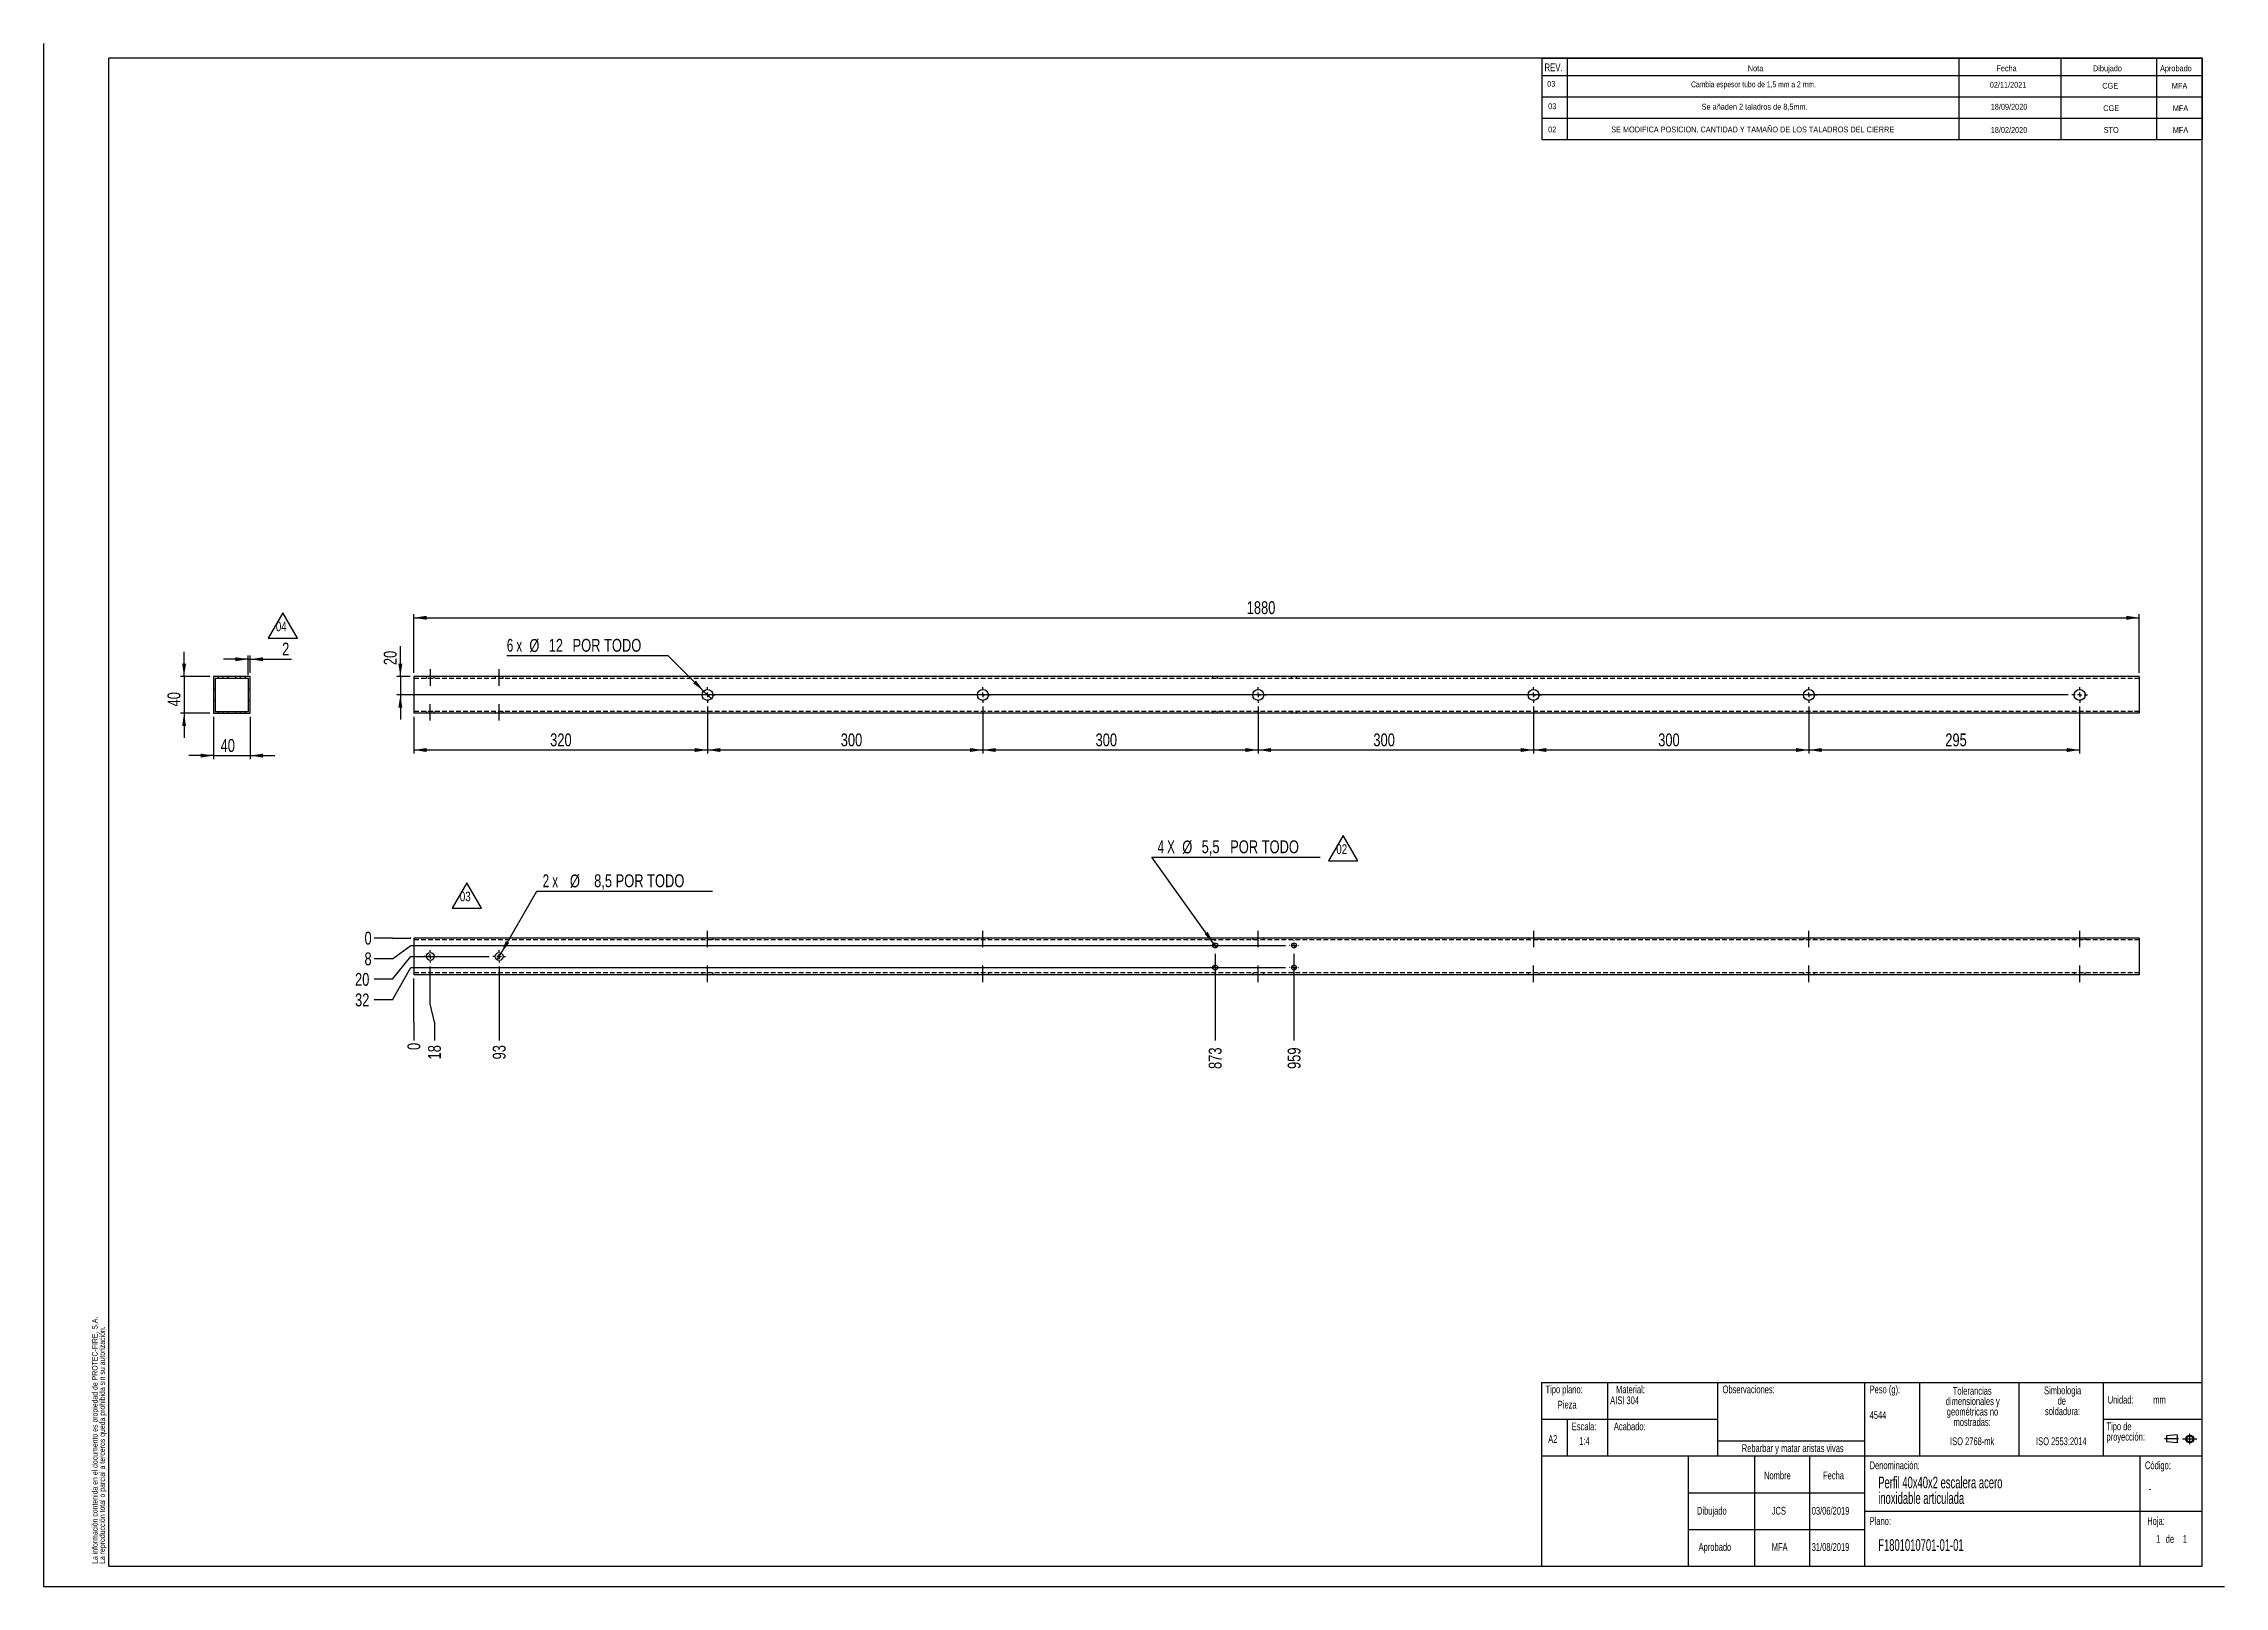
# Model space of a CAD drawing. Extents: x 0 to 2376, y 0 to 1680.
import ezdxf

# ---------------------------------------------------------------- set-up
doc = ezdxf.new("R2010")
doc.units = 0
doc.header["$LTSCALE"] = 4
doc.linetypes.add('CENTERX2', pattern=[20.32, 12.7, -2.54, 2.54, -2.54])
doc.linetypes.add('HIDDEN', pattern=[1.905, 1.27, -0.635])
doc.layers.get('0').update_dxf_attribs({"linetype": 'CONTINUOUS'})
doc.layers.add('FORMATO', color=7, linetype='CONTINUOUS')
doc.layers.add('SLD-0', color=179, linetype='CONTINUOUS')
doc.styles.add('SLDTEXTSTYLE0', font='TXT', dxfattribs={"width": 0.75})
doc.styles.add('SLDTEXTSTYLE1', font='TXT', dxfattribs={"width": 0.605})
doc.styles.add('SLDTEXTSTYLE2', font='TXT', dxfattribs={"width": 0.695946})
doc.styles.add('SLDTEXTSTYLE3', font='TXT', dxfattribs={"width": 0.666667})
doc.dimstyles.new('SLDDIMSTYLE0', dxfattribs={"dimtxt": 14, "dimasz": 14, "dimexe": 0, "dimexo": 0.0625, "dimgap": 3.5, "dimtad": 1, "dimdec": 1, "dimrnd": 1e-09, "dimzin": 12, "dimtxsty": 'SLDTEXTSTYLE0', "dimsah": 1, "dimcen": 0.09, "dimazin": 3, "dimtfac": 1, "dimtdec": 1, "dimtmove": 0, "dimatfit": 3, "dimtolj": 1, "dimtzin": 12})
doc.dimstyles.new('SLDDIMSTYLE1', dxfattribs={"dimtxt": 14, "dimasz": 14, "dimexe": 0, "dimexo": 0.0625, "dimgap": 3.5, "dimtad": 1, "dimdec": 1, "dimrnd": 1e-09, "dimzin": 12, "dimtxsty": 'SLDTEXTSTYLE0', "dimsah": 1, "dimcen": 0.09, "dimazin": 3, "dimtfac": 1, "dimtdec": 1, "dimtofl": 0, "dimtmove": 0, "dimatfit": 3, "dimtolj": 1, "dimtzin": 12})
doc.dimstyles.new('SLDDIMSTYLE2', dxfattribs={"dimtxt": 14, "dimasz": 14, "dimexe": 0, "dimexo": 0.0625, "dimgap": 3.5, "dimtad": 0, "dimtih": 1, "dimtoh": 1, "dimdec": 1, "dimrnd": 1e-09, "dimzin": 12, "dimtxsty": 'SLDTEXTSTYLE0', "dimblk1": 'NONE', "dimsah": 1, "dimcen": 0, "dimazin": 3, "dimtfac": 1, "dimtdec": 1, "dimtmove": 0, "dimatfit": 3, "dimtolj": 1, "dimtzin": 12})
doc.dimstyles.new('SLDDIMSTYLE3', dxfattribs={"dimtxt": 14, "dimasz": 14, "dimexe": 0, "dimexo": 0.0625, "dimgap": 3.5, "dimtad": 0, "dimtih": 1, "dimtoh": 1, "dimdec": 0, "dimrnd": 1e-09, "dimtxsty": 'SLDTEXTSTYLE0', "dimblk1": 'NONE', "dimblk2": 'NONE', "dimsah": 1, "dimcen": 0.09, "dimazin": 3, "dimtfac": 1, "dimtdec": 0, "dimtofl": 0, "dimtmove": 0, "dimatfit": 3, "dimtolj": 1, "dimtzin": 12})
doc.dimstyles.new('SLDDIMSTYLE4', dxfattribs={"dimtxt": 14, "dimasz": 14, "dimexe": 0, "dimexo": 0.0625, "dimgap": 3.5, "dimtad": 0, "dimtih": 1, "dimtoh": 1, "dimdec": 1, "dimrnd": 1e-09, "dimzin": 12, "dimtxsty": 'SLDTEXTSTYLE0', "dimblk1": 'NONE', "dimblk2": 'NONE', "dimsah": 1, "dimcen": 0.09, "dimazin": 3, "dimtfac": 1, "dimtdec": 1, "dimtofl": 0, "dimtmove": 0, "dimatfit": 3, "dimtolj": 1, "dimtzin": 12})
doc.dimstyles.new('SLDDIMSTYLE5', dxfattribs={"dimtxt": 14, "dimasz": 14, "dimexe": 0, "dimexo": 0.0625, "dimgap": 3.5, "dimtad": 0, "dimtih": 1, "dimtoh": 1, "dimdec": 1, "dimrnd": 1e-09, "dimzin": 12, "dimtxsty": 'SLDTEXTSTYLE0', "dimblk1": 'NONE', "dimsah": 1, "dimcen": 0, "dimazin": 3, "dimtfac": 1, "dimtdec": 1, "dimtmove": 0, "dimatfit": 3, "dimtolj": 1, "dimtzin": 12})
doc.dimstyles.new('SLDDIMSTYLE6', dxfattribs={"dimtxt": 14, "dimasz": 14, "dimexe": 0, "dimexo": 0.0625, "dimgap": 3.5, "dimtad": 0, "dimtih": 1, "dimtoh": 1, "dimdec": 1, "dimrnd": 1e-09, "dimzin": 12, "dimtxsty": 'SLDTEXTSTYLE0', "dimblk1": 'NONE', "dimsah": 1, "dimcen": 0, "dimazin": 3, "dimtfac": 1, "dimtdec": 1, "dimtmove": 0, "dimatfit": 3, "dimtolj": 1, "dimtzin": 12})

# ---------------------------------------------------------------- blocks, each defined once
blk = doc.blocks.new('BLOQUE3')
at = {"color": 7, "linetype": 'CENTERX2'}
for p, q in [((1591.7, 520.2), (1579.2, 520.2)), ((1595.5, 520.1), (1608.6, 520.1)), ((1602.1, 515.4), (1602.1, 524.8))]:
    blk.add_line(p, q, dxfattribs=at)
at = {"color": 7, "linetype": 'CONTINUOUS'}
for p, q in [((1590.7, 523.8), (1580.9, 523.1)), ((1580.9, 523.1), (1580.9, 517.4)), ((1590.7, 516.7), (1580.9, 517.4)), ((1590.7, 523.8), (1590.7, 516.7))]:
    blk.add_line(p, q, dxfattribs=at)
for radius in [3.57, 2.85]:
    blk.add_circle((1602.1, 520.1), radius, dxfattribs=at)
blk = doc.blocks.new('SW_NOTE_0_3')
at = {"layer": 'FORMATO', "color": 0, "char_height": 6, "attachment_point": 1, "rotation": 90, "style": 'SLDTEXTSTYLE0'}
for s, insert in [('La información contenida en el documento es propiedad de PROTEC-FIRE, S.A.', (-7.7, 0)), ('La reproducción total o parcial a terceros queda prohibida sin su autorización.', (0.3, 0))]:
    blk.add_mtext(s, dxfattribs=dict(at, insert=insert))
blk = doc.blocks.new('SW_NOTE_0_4')
at = {"layer": 'SLD-0', "color": 0, "char_height": 12.7, "attachment_point": 1, "style": 'SLDTEXTSTYLE1'}
for s, insert in [('inoxidable articulada', (0, -0.6)), ('Perfil 40x40x2 escalera acero', (0, 16.4))]:
    blk.add_mtext(s, dxfattribs=dict(at, insert=insert))
blk = doc.blocks.new('SW_NOTE_0_5')
at = {"layer": 'SLD-0', "color": 0, "char_height": 8.47, "attachment_point": 2, "style": 'SLDTEXTSTYLE1'}
for s, insert in [('Simbologia', (28.4, 10.9)), ('de', (27.4, -0.4)), ('soldadura:', (28.3, -11.7))]:
    blk.add_mtext(s, dxfattribs=dict(at, insert=insert))
blk = doc.blocks.new('SW_NOTE_0_6')
at = {"layer": 'SLD-0', "color": 0, "attachment_point": 1, "style": 'SLDTEXTSTYLE1'}
for s, insert, char_height in [('Tipo de', (0, 10.9), 8.47), ('proyección:', (0, -0.4), 8.467)]:
    blk.add_mtext(s, dxfattribs=dict(at, insert=insert, char_height=char_height))
blk = doc.blocks.new('SW_NOTE_0_7')
at = {"layer": 'SLD-0', "color": 0, "attachment_point": 2, "style": 'SLDTEXTSTYLE1'}
for s, insert, char_height in [('dimensionales y', (30.2, -0.4), 8.467), ('Tolerancias', (29.6, 10.9), 8.467), ('geométricas no', (29.9, -11.7), 8.467), ('mostradas:', (29.5, -23), 8.47)]:
    blk.add_mtext(s, dxfattribs=dict(at, insert=insert, char_height=char_height))
blk = doc.blocks.new('_D')
at = {"layer": 'FORMATO', "color": 7}
for p, q in [((185, 946.8), (185, 900.7)), ((225, 946.8), (225, 900.7)), ((185, 904.7), (158.1, 904.7)), ((185, 904.7), (225, 904.7)), ((225, 904.7), (252, 904.7))]:
    blk.add_line(p, q, dxfattribs=at)
for points in [[(185, 904.7), (171, 906.8), (171, 902.5)], [(225, 904.7), (239, 902.5), (239, 906.8)]]:
    blk.add_solid(points, dxfattribs=at)
at = {"layer": 'FORMATO', "color": 7, "insert": (192.8, 922.7), "char_height": 14, "attachment_point": 1, "style": 'SLDTEXTSTYLE0'}
blk.add_mtext('40', dxfattribs=at)
blk = doc.blocks.new('_D_1')
at = {"layer": 'FORMATO', "color": 7}
for p, q in [((153, 990.8), (153, 1017.7)), ((181, 990.8), (149, 990.8)), ((153, 990.8), (153, 950.8)), ((181, 950.8), (149, 950.8)), ((153, 950.8), (153, 923.9))]:
    blk.add_line(p, q, dxfattribs=at)
for points in [[(153, 990.8), (155.2, 1004.8), (150.9, 1004.8)], [(153, 950.8), (150.9, 936.8), (155.2, 936.8)]]:
    blk.add_solid(points, dxfattribs=at)
at = {"layer": 'FORMATO', "color": 7, "insert": (135, 958.2), "char_height": 14, "attachment_point": 1, "rotation": 90, "style": 'SLDTEXTSTYLE0'}
blk.add_mtext('40', dxfattribs=at)
blk = doc.blocks.new('_D_2')
at = {"layer": 'FORMATO', "color": 7}
for p, q in [((223, 1009.6), (196.1, 1009.6)), ((223, 992.8), (223, 1013.6)), ((223, 1009.6), (225, 1009.6)), ((225, 994.8), (225, 1013.6)), ((225, 1009.6), (270.2, 1009.6))]:
    blk.add_line(p, q, dxfattribs=at)
for points in [[(223, 1009.6), (209, 1011.8), (209, 1007.5)], [(225, 1009.6), (239, 1007.5), (239, 1011.8)]]:
    blk.add_solid(points, dxfattribs=at)
at = {"layer": 'FORMATO', "color": 7, "insert": (259.9, 1027.7), "char_height": 14, "attachment_point": 1, "style": 'SLDTEXTSTYLE0'}
blk.add_mtext('2', dxfattribs=at)
blk = doc.blocks.new('SW_NOTE_0')
at = {"layer": 'FORMATO', "color": 0, "insert": (0, 68), "char_height": 52.9, "attachment_point": 1, "style": 'SLDTEXTSTYLE0'}
blk.add_mtext('04', dxfattribs=at)
blk = doc.blocks.new('SIMBOLO_REV4')
at = {"layer": 'FORMATO'}
for p, q in [((805, 6481), (725, 6343)), ((885, 6343), (805, 6481)), ((725, 6343), (885, 6343))]:
    blk.add_line(p, q, dxfattribs=at)
at = {"layer": 'FORMATO', "color": 7}
blk.add_blockref('SW_NOTE_0', (767, 6366), dxfattribs=at)
blk = doc.blocks.new('_D_3')
at = {"layer": 'FORMATO', "color": 7}
for p, q in [((403.3, 994.8), (403.3, 1058.8)), ((403.3, 1054.8), (2283.3, 1054.8)), ((2283.3, 994.8), (2283.3, 1058.8))]:
    blk.add_line(p, q, dxfattribs=at)
for points in [[(403.3, 1054.8), (417.3, 1052.6), (417.3, 1056.9)], [(2283.3, 1054.8), (2269.3, 1056.9), (2269.3, 1052.6)]]:
    blk.add_solid(points, dxfattribs=at)
at = {"layer": 'FORMATO', "color": 7, "insert": (1310.8, 1072.8), "char_height": 14, "attachment_point": 1, "style": 'SLDTEXTSTYLE0'}
blk.add_mtext('1880', dxfattribs=at)
blk = doc.blocks.new('_D_4')
at = {"layer": 'FORMATO', "color": 7}
for p, q in [((680.6, 1013.5), (504.7, 1013.5)), ((719.1, 975), (680.6, 1013.5)), ((727.6, 966.6), (719.1, 975))]:
    blk.add_line(p, q, dxfattribs=at)
blk.add_solid([(719.1, 975), (710.7, 986.5), (707.7, 983.4)], dxfattribs=at)
at = {"layer": 'FORMATO', "color": 7, "char_height": 14, "attachment_point": 1}
for s, insert, style in [('6 x', (504.7, 1031.8), 'SLDTEXTSTYLE3'), ('%%c', (529.2, 1031.6), 'SLDTEXTSTYLE0'), ('12', (550.3, 1031.8), 'SLDTEXTSTYLE0'), ('POR TODO', (576.3, 1031.8), 'SLDTEXTSTYLE0')]:
    blk.add_mtext(s, dxfattribs=dict(at, insert=insert, style=style))
blk = doc.blocks.new('_NONE')
blk = doc.blocks.new('_D_5')
at = {"layer": 'FORMATO', "color": 7}
for p, q in [((388.7, 990.8), (388.7, 1023.9)), ((399.3, 990.8), (384.7, 990.8)), ((388.7, 990.8), (388.7, 970.8)), ((2205.8, 970.8), (384.7, 970.8)), ((388.7, 970.8), (388.7, 943.9))]:
    blk.add_line(p, q, dxfattribs=at)
for points in [[(388.7, 990.8), (390.8, 1004.8), (386.5, 1004.8)], [(388.7, 970.8), (386.5, 956.8), (390.8, 956.8)]]:
    blk.add_solid(points, dxfattribs=at)
at = {"layer": 'FORMATO', "color": 7, "insert": (370.6, 1003.2), "char_height": 14, "attachment_point": 1, "rotation": 90, "style": 'SLDTEXTSTYLE0'}
blk.add_mtext('20', dxfattribs=at)
blk = doc.blocks.new('_D_6')
at = {"layer": 'FORMATO', "color": 7}
for p, q in [((723.3, 958.3), (723.3, 906.8)), ((1023.3, 958.3), (1023.3, 906.8)), ((723.3, 910.8), (1023.3, 910.8))]:
    blk.add_line(p, q, dxfattribs=at)
for points in [[(723.3, 910.8), (737.3, 908.6), (737.3, 912.9)], [(1023.3, 910.8), (1009.3, 912.9), (1009.3, 908.6)]]:
    blk.add_solid(points, dxfattribs=at)
at = {"layer": 'FORMATO', "color": 7, "insert": (868.5, 928.8), "char_height": 14, "attachment_point": 1, "style": 'SLDTEXTSTYLE0'}
blk.add_mtext('300', dxfattribs=at)
blk = doc.blocks.new('_D_7')
at = {"layer": 'FORMATO', "color": 7}
for p, q in [((1023.3, 958.3), (1023.3, 906.8)), ((1323.3, 958.3), (1323.3, 906.8)), ((1023.3, 910.8), (1323.3, 910.8))]:
    blk.add_line(p, q, dxfattribs=at)
for points in [[(1023.3, 910.8), (1037.3, 908.6), (1037.3, 912.9)], [(1323.3, 910.8), (1309.3, 912.9), (1309.3, 908.6)]]:
    blk.add_solid(points, dxfattribs=at)
at = {"layer": 'FORMATO', "color": 7, "insert": (1146.1, 928.8), "char_height": 14, "attachment_point": 1, "style": 'SLDTEXTSTYLE0'}
blk.add_mtext('300', dxfattribs=at)
blk = doc.blocks.new('_D_8')
at = {"layer": 'FORMATO', "color": 7}
for p, q in [((1323.3, 958.3), (1323.3, 906.8)), ((1623.3, 958.3), (1623.3, 906.8)), ((1323.3, 910.8), (1623.3, 910.8))]:
    blk.add_line(p, q, dxfattribs=at)
for points in [[(1323.3, 910.8), (1337.3, 908.6), (1337.3, 912.9)], [(1623.3, 910.8), (1609.3, 912.9), (1609.3, 908.6)]]:
    blk.add_solid(points, dxfattribs=at)
at = {"layer": 'FORMATO', "color": 7, "insert": (1448.8, 928.8), "char_height": 14, "attachment_point": 1, "style": 'SLDTEXTSTYLE0'}
blk.add_mtext('300', dxfattribs=at)
blk = doc.blocks.new('_D_9')
at = {"layer": 'FORMATO', "color": 7}
for p, q in [((1623.3, 958.3), (1623.3, 906.8)), ((1923.3, 958.3), (1923.3, 906.8)), ((1623.3, 910.8), (1923.3, 910.8))]:
    blk.add_line(p, q, dxfattribs=at)
for points in [[(1623.3, 910.8), (1637.3, 908.6), (1637.3, 912.9)], [(1923.3, 910.8), (1909.3, 912.9), (1909.3, 908.6)]]:
    blk.add_solid(points, dxfattribs=at)
at = {"layer": 'FORMATO', "color": 7, "insert": (1759.1, 928.8), "char_height": 14, "attachment_point": 1, "style": 'SLDTEXTSTYLE0'}
blk.add_mtext('300', dxfattribs=at)
blk = doc.blocks.new('_D_10')
at = {"layer": 'FORMATO', "color": 7}
for p, q in [((1923.3, 958.3), (1923.3, 906.8)), ((2218.3, 958.3), (2218.3, 906.8)), ((1923.3, 910.8), (2218.3, 910.8))]:
    blk.add_line(p, q, dxfattribs=at)
for points in [[(1923.3, 910.8), (1937.3, 908.6), (1937.3, 912.9)], [(2218.3, 910.8), (2204.3, 912.9), (2204.3, 908.6)]]:
    blk.add_solid(points, dxfattribs=at)
at = {"layer": 'FORMATO', "color": 7, "insert": (2071.9, 928.8), "char_height": 14, "attachment_point": 1, "style": 'SLDTEXTSTYLE0'}
blk.add_mtext('295', dxfattribs=at)
blk = doc.blocks.new('_D_11')
at = {"layer": 'FORMATO', "color": 7}
for p, q in [((723.3, 958.3), (723.3, 906.8)), ((403.3, 946.8), (403.3, 906.8)), ((403.3, 910.8), (723.3, 910.8))]:
    blk.add_line(p, q, dxfattribs=at)
for points in [[(403.3, 910.8), (417.3, 908.6), (417.3, 912.9)], [(723.3, 910.8), (709.3, 912.9), (709.3, 908.6)]]:
    blk.add_solid(points, dxfattribs=at)
at = {"layer": 'FORMATO', "color": 7, "insert": (551.9, 928.8), "char_height": 14, "attachment_point": 1, "style": 'SLDTEXTSTYLE0'}
blk.add_mtext('320', dxfattribs=at)
blk = doc.blocks.new('SW_CENTERMARKSYMBOL_0')
at = {"layer": 'FORMATO', "color": 0}
for p, q in [((-5, 0), (-8.5, 0)), ((0, 0), (-2.5, 0)), ((0, 5), (0, 8.5)), ((0, 0), (0, 2.5)), ((0, 0), (0, -2.5)), ((0, 0), (2.5, 0)), ((5, 0), (8.5, 0)), ((0, -5), (0, -8.5))]:
    blk.add_line(p, q, dxfattribs=at)
blk = doc.blocks.new('SW_CENTERMARKSYMBOL_1')
at = {"layer": 'FORMATO', "color": 0}
for p, q in [((-5, 0), (-8.5, 0)), ((0, 0), (-2.5, 0)), ((0, 5), (0, 8.5)), ((0, 0), (0, 2.5)), ((0, 0), (0, -2.5)), ((0, 0), (2.5, 0)), ((5, 0), (8.5, 0)), ((0, -5), (0, -8.5))]:
    blk.add_line(p, q, dxfattribs=at)
blk = doc.blocks.new('SW_CENTERMARKSYMBOL_2')
at = {"layer": 'FORMATO', "color": 0}
for p, q in [((-5, 0), (-8.5, 0)), ((0, 0), (-2.5, 0)), ((0, 5), (0, 8.5)), ((0, 0), (0, 2.5)), ((0, 0), (0, -2.5)), ((0, 0), (2.5, 0)), ((5, 0), (8.5, 0)), ((0, -5), (0, -8.5))]:
    blk.add_line(p, q, dxfattribs=at)
blk = doc.blocks.new('SW_CENTERMARKSYMBOL_3')
at = {"layer": 'FORMATO', "color": 0}
for p, q in [((-5, 0), (-8.5, 0)), ((0, 0), (-2.5, 0)), ((0, 5), (0, 8.5)), ((0, 0), (0, 2.5)), ((0, 0), (0, -2.5)), ((0, 0), (2.5, 0)), ((5, 0), (8.5, 0)), ((0, -5), (0, -8.5))]:
    blk.add_line(p, q, dxfattribs=at)
blk = doc.blocks.new('SW_CENTERMARKSYMBOL_4')
at = {"layer": 'FORMATO', "color": 0}
for p, q in [((-5, 0), (-8.5, 0)), ((0, 0), (-2.5, 0)), ((0, 5), (0, 8.5)), ((0, 0), (0, 2.5)), ((0, 0), (0, -2.5)), ((0, 0), (2.5, 0)), ((5, 0), (8.5, 0)), ((0, -5), (0, -8.5))]:
    blk.add_line(p, q, dxfattribs=at)
blk = doc.blocks.new('SW_CENTERMARKSYMBOL_5')
at = {"layer": 'FORMATO', "color": 0}
for p, q in [((-5, 0), (-8.5, 0)), ((0, 0), (-2.5, 0)), ((0, 5), (0, 8.5)), ((0, 0), (0, 2.5)), ((0, 0), (0, -2.5)), ((0, 0), (2.5, 0)), ((5, 0), (8.5, 0)), ((0, -5), (0, -8.5))]:
    blk.add_line(p, q, dxfattribs=at)
blk = doc.blocks.new('SW_NOTE_0_1')
at = {"layer": 'FORMATO', "color": 0, "insert": (0, 68), "char_height": 52.9, "attachment_point": 1, "style": 'SLDTEXTSTYLE0'}
blk.add_mtext('02', dxfattribs=at)
blk = doc.blocks.new('SIMBOLO_REV2')
at = {"layer": 'FORMATO'}
for p, q in [((805, 6481), (725, 6343)), ((885, 6343), (805, 6481)), ((725, 6343), (885, 6343))]:
    blk.add_line(p, q, dxfattribs=at)
at = {"layer": 'FORMATO', "color": 7}
blk.add_blockref('SW_NOTE_0_1', (767, 6366), dxfattribs=at)
blk = doc.blocks.new('SW_NOTE_0_2')
at = {"layer": 'FORMATO', "color": 0, "insert": (0, 68), "char_height": 52.9, "attachment_point": 1, "style": 'SLDTEXTSTYLE0'}
blk.add_mtext('03', dxfattribs=at)
blk = doc.blocks.new('SIMBOLO_REV3')
at = {"layer": 'FORMATO'}
for p, q in [((805, 6481), (725, 6343)), ((885, 6343), (805, 6481)), ((725, 6343), (885, 6343))]:
    blk.add_line(p, q, dxfattribs=at)
at = {"layer": 'FORMATO', "color": 7}
blk.add_blockref('SW_NOTE_0_2', (767, 6366), dxfattribs=at)
blk = doc.blocks.new('_D_12')
at = {"layer": 'FORMATO'}
for p, q in [((380, 706), (360, 706)), ((380, 706), (400, 706)), ((400, 706), (399.3, 706))]:
    blk.add_line(p, q, dxfattribs=at)
at = {"layer": 'FORMATO', "insert": (349.6, 712.9), "char_height": 14, "attachment_point": 1, "style": 'SLDTEXTSTYLE0'}
blk.add_mtext('0', dxfattribs=at)
blk = doc.blocks.new('_D_13')
at = {"layer": 'FORMATO', "color": 7}
for p, q in [((380, 683.5), (400, 698)), ((400, 698), (1353.1, 698)), ((380, 683.5), (360, 683.5))]:
    blk.add_line(p, q, dxfattribs=at)
at = {"layer": 'FORMATO', "color": 7, "insert": (349.6, 690.4), "char_height": 14, "attachment_point": 1, "style": 'SLDTEXTSTYLE0'}
blk.add_mtext('8', dxfattribs=at)
blk = doc.blocks.new('_D_14')
at = {"layer": 'FORMATO', "color": 7}
for p, q in [((380, 661.1), (400, 686)), ((400, 686), (485.6, 686)), ((380, 661.1), (360, 661.1))]:
    blk.add_line(p, q, dxfattribs=at)
at = {"layer": 'FORMATO', "color": 7, "insert": (339.3, 668), "char_height": 14, "attachment_point": 1, "style": 'SLDTEXTSTYLE0'}
blk.add_mtext('20', dxfattribs=at)
blk = doc.blocks.new('_D_15')
at = {"layer": 'FORMATO', "color": 7}
for p, q in [((380, 638.6), (400, 674)), ((400, 674), (1353.1, 674)), ((380, 638.6), (360, 638.6))]:
    blk.add_line(p, q, dxfattribs=at)
at = {"layer": 'FORMATO', "color": 7, "insert": (339.3, 645.6), "char_height": 14, "attachment_point": 1, "style": 'SLDTEXTSTYLE0'}
blk.add_mtext('32', dxfattribs=at)
blk = doc.blocks.new('_D_16')
at = {"layer": 'FORMATO'}
for p, q in [((403.3, 634.5), (403.3, 662)), ((403.3, 614.5), (403.3, 634.5)), ((403.3, 614.5), (403.3, 594.5))]:
    blk.add_line(p, q, dxfattribs=at)
at = {"layer": 'FORMATO', "insert": (396.4, 584.1), "char_height": 14, "attachment_point": 1, "rotation": 90, "style": 'SLDTEXTSTYLE0'}
blk.add_mtext('0', dxfattribs=at)
blk = doc.blocks.new('_D_17')
at = {"layer": 'FORMATO', "color": 7}
for p, q in [((421.3, 634.5), (421.3, 675.2)), ((425.8, 614.5), (421.3, 634.5)), ((425.8, 614.5), (425.8, 594.5))]:
    blk.add_line(p, q, dxfattribs=at)
at = {"layer": 'FORMATO', "color": 7, "insert": (418.8, 573.8), "char_height": 14, "attachment_point": 1, "rotation": 90, "style": 'SLDTEXTSTYLE0'}
blk.add_mtext('18', dxfattribs=at)
blk = doc.blocks.new('_D_18')
at = {"layer": 'FORMATO', "color": 7}
blk.add_line((496.3, 675.2), (496.3, 594.5), dxfattribs=at)
at = {"layer": 'FORMATO', "color": 7, "insert": (489.4, 573.8), "char_height": 14, "attachment_point": 1, "rotation": 90, "style": 'SLDTEXTSTYLE0'}
blk.add_mtext('93', dxfattribs=at)
blk = doc.blocks.new('_D_19')
at = {"layer": 'FORMATO', "color": 7}
blk.add_line((1276.3, 688.7), (1276.3, 594.5), dxfattribs=at)
at = {"layer": 'FORMATO', "color": 7, "insert": (1269.4, 563.4), "char_height": 14, "attachment_point": 1, "rotation": 90, "style": 'SLDTEXTSTYLE0'}
blk.add_mtext('873', dxfattribs=at)
blk = doc.blocks.new('_D_20')
at = {"layer": 'FORMATO', "color": 7}
blk.add_line((1362.3, 688.7), (1362.3, 594.5), dxfattribs=at)
at = {"layer": 'FORMATO', "color": 7, "insert": (1355.4, 563.4), "char_height": 14, "attachment_point": 1, "rotation": 90, "style": 'SLDTEXTSTYLE0'}
blk.add_mtext('959', dxfattribs=at)
blk = doc.blocks.new('_D_21')
at = {"layer": 'FORMATO', "color": 7}
for p, q in [((1274.7, 700.2), (1207.4, 794.1)), ((1207.4, 794.1), (1390.8, 794.1)), ((1277.9, 695.7), (1274.7, 700.2))]:
    blk.add_line(p, q, dxfattribs=at)
blk.add_solid([(1274.7, 700.2), (1268.3, 712.8), (1264.8, 710.3)], dxfattribs=at)
at = {"layer": 'FORMATO', "color": 7, "char_height": 14, "attachment_point": 1}
for s, insert, style in [('4 X', (1213.7, 812.4), 'SLDTEXTSTYLE3'), ('%%c', (1240.6, 812.2), 'SLDTEXTSTYLE0'), ('5,5', (1261.7, 812.4), 'SLDTEXTSTYLE0'), ('POR TODO', (1292.8, 812.4), 'SLDTEXTSTYLE0')]:
    blk.add_mtext(s, dxfattribs=dict(at, insert=insert, style=style))
blk = doc.blocks.new('_D_22')
at = {"layer": 'FORMATO'}
for p, q in [((498.5, 689.6), (537.4, 757.1)), ((537.4, 757.1), (728.8, 757.1)), ((494.2, 682.3), (498.5, 689.6))]:
    blk.add_line(p, q, dxfattribs=at)
blk.add_solid([(498.5, 689.6), (507.3, 700.7), (503.6, 702.8)], dxfattribs=at)
at = {"layer": 'FORMATO', "char_height": 14, "attachment_point": 1}
for s, insert, style in [('2 x', (543.8, 775.4), 'SLDTEXTSTYLE3'), ('%%c', (573.4, 775.2), 'SLDTEXTSTYLE0'), ('8,5 POR TODO', (599.8, 775.4), 'SLDTEXTSTYLE0')]:
    blk.add_mtext(s, dxfattribs=dict(at, insert=insert, style=style))
blk = doc.blocks.new('SW_CENTERMARKSYMBOL_6')
at = {"layer": 'FORMATO', "color": 0}
for p, q in [((-5, 0), (-6.75, 0)), ((0, 0), (-2.5, 0)), ((0, 5), (0, 6.75)), ((0, 0), (0, 2.5)), ((0, 0), (0, -2.5)), ((0, 0), (2.5, 0)), ((5, 0), (6.75, 0)), ((0, -5), (0, -6.75))]:
    blk.add_line(p, q, dxfattribs=at)
blk = doc.blocks.new('SW_CENTERMARKSYMBOL_7')
at = {"layer": 'FORMATO', "color": 0}
for p, q in [((-5, 0), (-6.75, 0)), ((0, 0), (-2.5, 0)), ((0, 5), (0, 6.75)), ((0, 0), (0, 2.5)), ((0, 0), (0, -2.5)), ((0, 0), (2.5, 0)), ((5, 0), (6.75, 0)), ((0, -5), (0, -6.75))]:
    blk.add_line(p, q, dxfattribs=at)
blk = doc.blocks.new('SW_CENTERMARKSYMBOL_8')
at = {"layer": 'FORMATO', "color": 0}
for p, q in [((-5, 0), (-5.25, 0)), ((0, 0), (-2.5, 0)), ((0, 5), (0, 5.25)), ((0, 0), (0, 2.5)), ((0, 0), (0, -2.5)), ((0, 0), (2.5, 0)), ((5, 0), (5.25, 0)), ((0, -5), (0, -5.25))]:
    blk.add_line(p, q, dxfattribs=at)
blk = doc.blocks.new('SW_CENTERMARKSYMBOL_9')
at = {"layer": 'FORMATO', "color": 0}
for p, q in [((-5, 0), (-5.25, 0)), ((0, 0), (-2.5, 0)), ((0, 5), (0, 5.25)), ((0, 0), (0, 2.5)), ((0, 0), (0, -2.5)), ((0, 0), (2.5, 0)), ((5, 0), (5.25, 0)), ((0, -5), (0, -5.25))]:
    blk.add_line(p, q, dxfattribs=at)
blk = doc.blocks.new('SW_CENTERMARKSYMBOL_10')
at = {"layer": 'FORMATO', "color": 0}
for p, q in [((-5, 0), (-5.25, 0)), ((0, 0), (-2.5, 0)), ((0, 5), (0, 5.25)), ((0, 0), (0, 2.5)), ((0, 0), (0, -2.5)), ((0, 0), (2.5, 0)), ((5, 0), (5.25, 0)), ((0, -5), (0, -5.25))]:
    blk.add_line(p, q, dxfattribs=at)
blk = doc.blocks.new('SW_CENTERMARKSYMBOL_11')
at = {"layer": 'FORMATO', "color": 0}
for p, q in [((-5, 0), (-5.25, 0)), ((0, 0), (-2.5, 0)), ((0, 5), (0, 5.25)), ((0, 0), (0, 2.5)), ((0, 0), (0, -2.5)), ((0, 0), (2.5, 0)), ((5, 0), (5.25, 0)), ((0, -5), (0, -5.25))]:
    blk.add_line(p, q, dxfattribs=at)

msp = doc.modelspace()

# ---------------------------------------------------------------- linework, layer by layer
at = {"color": 7, "linetype": 'CONTINUOUS'}
for p, q in [((0, 1680), (0, 0)), ((225.05, 990.79), (185.05, 990.79)), ((185.05, 990.79), (185.05, 950.79)), ((223.05, 988.79), (187.05, 988.79)), ((187.05, 988.79), (187.05, 952.79)), ((223.05, 952.79), (223.05, 988.79)), ((225.05, 950.79), (225.05, 990.79)), ((2283.33, 990.79), (403.33, 990.79)), ((403.33, 990.79), (403.33, 950.79)), ((2283.33, 990.79), (2283.33, 950.79)), ((185.05, 950.79), (225.05, 950.79)), ((187.05, 952.79), (223.05, 952.79)), ((2283.33, 950.79), (403.33, 950.79)), ((403.33, 705.96), (403.33, 665.96)), ((2283.33, 705.96), (403.33, 705.96)), ((2283.33, 705.96), (2283.33, 665.96)), ((2283.33, 665.96), (403.33, 665.96)), ((0, 0), (2376, 0))]:
    msp.add_line(p, q, dxfattribs=at)
at = {"color": 7, "linetype": 'HIDDEN'}
for p, q in [((187.05, 976.79), (185.05, 976.79)), ((190.3, 990.79), (190.3, 988.79)), ((195.8, 988.79), (195.8, 990.79)), ((200.8, 990.79), (200.8, 988.79)), ((209.3, 988.79), (209.3, 990.79)), ((214.3, 990.79), (214.3, 988.79)), ((219.8, 988.79), (219.8, 990.79)), ((225.05, 976.79), (223.05, 976.79)), ((2283.33, 988.79), (403.33, 988.79)), ((417.08, 990.79), (417.08, 988.79)), ((425.58, 988.79), (425.58, 990.79)), ((492.08, 990.79), (492.08, 988.79)), ((500.58, 988.79), (500.58, 990.79)), ((1273.58, 990.79), (1273.58, 988.79)), ((1279.08, 988.79), (1279.08, 990.79)), ((1359.58, 990.79), (1359.58, 988.79)), ((1365.08, 988.79), (1365.08, 990.79)), ((185.05, 964.79), (187.05, 964.79)), ((190.3, 952.79), (190.3, 950.79)), ((195.8, 950.79), (195.8, 952.79)), ((200.8, 952.79), (200.8, 950.79)), ((209.3, 950.79), (209.3, 952.79)), ((214.3, 952.79), (214.3, 950.79)), ((219.8, 950.79), (219.8, 952.79)), ((223.05, 964.79), (225.05, 964.79)), ((2283.33, 952.79), (403.33, 952.79)), ((417.08, 952.79), (417.08, 950.79)), ((425.58, 950.79), (425.58, 952.79)), ((492.08, 952.79), (492.08, 950.79)), ((500.58, 950.79), (500.58, 952.79)), ((1273.58, 952.79), (1273.58, 950.79)), ((1279.08, 950.79), (1279.08, 952.79)), ((1359.58, 952.79), (1359.58, 950.79)), ((1365.08, 950.79), (1365.08, 952.79)), ((2283.33, 703.96), (403.33, 703.96)), ((717.33, 705.96), (717.33, 703.96)), ((729.33, 703.96), (729.33, 705.96)), ((1017.33, 705.96), (1017.33, 703.96)), ((1029.33, 703.96), (1029.33, 705.96)), ((1317.33, 705.96), (1317.33, 703.96)), ((1329.33, 703.96), (1329.33, 705.96)), ((1617.33, 705.96), (1617.33, 703.96)), ((1629.33, 703.96), (1629.33, 705.96)), ((1917.33, 705.96), (1917.33, 703.96)), ((1929.33, 703.96), (1929.33, 705.96)), ((2212.33, 705.96), (2212.33, 703.96)), ((2224.33, 703.96), (2224.33, 705.96)), ((2283.33, 667.96), (403.33, 667.96)), ((717.33, 667.96), (717.33, 665.96)), ((729.33, 665.96), (729.33, 667.96)), ((1017.33, 667.96), (1017.33, 665.96)), ((1029.33, 665.96), (1029.33, 667.96)), ((1317.33, 667.96), (1317.33, 665.96)), ((1329.33, 665.96), (1329.33, 667.96)), ((1617.33, 667.96), (1617.33, 665.96)), ((1629.33, 665.96), (1629.33, 667.96)), ((1917.33, 667.96), (1917.33, 665.96)), ((1929.33, 665.96), (1929.33, 667.96)), ((2212.33, 667.96), (2212.33, 665.96)), ((2224.33, 665.96), (2224.33, 667.96))]:
    msp.add_line(p, q, dxfattribs=at)
at = {"color": 7, "linetype": 'CONTINUOUS'}
for centre, radius in [((723.33, 970.79), 6), ((1023.33, 970.79), 6), ((1323.33, 970.79), 6), ((1623.33, 970.79), 6), ((1923.33, 970.79), 6), ((2218.33, 970.79), 6), ((421.33, 685.96), 4.25), ((496.33, 685.96), 4.25), ((1276.33, 697.96), 2.75), ((1362.33, 697.96), 2.75), ((1276.33, 673.96), 2.75), ((1362.33, 673.96), 2.75)]:
    msp.add_circle(centre, radius, dxfattribs=at)
at = {"layer": 'FORMATO', "color": 7}
for p, q in [((2351.87, 1664.19), (71.14, 1664.19)), ((71.14, 22), (71.14, 1664.19)), ((2351.87, 22), (2351.87, 1664.19)), ((71.14, 22), (2351.87, 22))]:
    msp.add_line(p, q, dxfattribs=at)
at = {"layer": 'FORMATO'}
for p, q in [((1632.24, 1664.19), (2351.87, 1664.19)), ((1632.24, 1664.19), (1632.24, 1575.65)), ((1660.01, 1664.19), (1660.01, 1575.65)), ((2086.5, 1664.19), (2086.5, 1575.65)), ((2197.72, 1664.19), (2197.72, 1575.65)), ((2301.92, 1664.19), (2301.92, 1575.65)), ((2351.87, 1664.19), (2351.87, 1575.65)), ((1632.24, 1645.25), (2351.87, 1645.25)), ((1632.24, 1622.05), (2351.87, 1622.05)), ((1632.24, 1598.85), (2351.87, 1598.85)), ((1632.24, 1575.65), (2351.87, 1575.65)), ((1631.87, 222), (2351.87, 222)), ((1631.87, 222), (1631.87, 22))]:
    msp.add_line(p, q, dxfattribs=at)
at = {"layer": 'FORMATO', "color": 7, "linetype": 'CENTERX2'}
for p, q in [((421.33, 998.79), (421.33, 980.79)), ((496.33, 980.79), (496.33, 998.79)), ((421.33, 942.79), (421.33, 960.79)), ((496.33, 942.79), (496.33, 960.79)), ((723.33, 695.96), (723.33, 713.96)), ((1023.33, 695.96), (1023.33, 713.96)), ((1323.33, 695.96), (1323.33, 713.96)), ((1623.33, 713.96), (1623.33, 695.96)), ((1923.33, 695.96), (1923.33, 713.96)), ((2218.33, 695.96), (2218.33, 713.96)), ((723.33, 657.96), (723.33, 675.96)), ((1023.33, 657.96), (1023.33, 675.96)), ((1323.33, 657.96), (1323.33, 675.96)), ((1623.33, 657.96), (1623.33, 675.96)), ((1923.33, 657.96), (1923.33, 675.96)), ((2218.33, 657.96), (2218.33, 675.96))]:
    msp.add_line(p, q, dxfattribs=at)
at = {"layer": 'SLD-0'}
for p, q in [((1703.87, 222), (1703.87, 142)), ((1823.87, 222), (1823.87, 142)), ((1983.87, 222), (1983.87, 142)), ((2043.87, 222), (2043.87, 142)), ((2152.2, 222), (2152.2, 142)), ((2243.87, 222), (2243.87, 142)), ((1631.87, 182), (1703.87, 182)), ((1659.87, 182), (1659.87, 142)), ((1703.87, 182), (1823.87, 182)), ((2243.87, 182), (2351.87, 182)), ((1823.87, 158.63), (1983.87, 158.63)), ((1631.87, 142), (2351.87, 142)), ((1791.87, 142), (1791.87, 22)), ((1863.87, 142), (1863.87, 22)), ((1923.87, 142), (1923.87, 22)), ((1983.87, 142), (1983.87, 22)), ((2283.87, 142), (2283.87, 22)), ((1791.87, 102), (1983.87, 102)), ((1983.87, 82), (2283.87, 82)), ((2283.87, 82), (2351.87, 82)), ((1791.87, 62), (1983.87, 62))]:
    msp.add_line(p, q, dxfattribs=at)

# ---------------------------------------------------------------- block references
at = {"color": 7, "linetype": 'CONTINUOUS'}
for name, p, xscale, yscale, zscale in [('SIMBOLO_REV4', (99.63, -236.18), 0.2, 0.2, 0.2), ('SIMBOLO_REV2', (1255.04, -478.66), 0.2, 0.2, 0.2), ('BLOQUE3', (415.83, -463.63), 1.2, 1.2, 1.2)]:
    msp.add_blockref(name, p, dxfattribs=dict(at, xscale=xscale, yscale=yscale, zscale=zscale))
at = {"layer": 'FORMATO', "color": 7}
for name, p in [('SW_CENTERMARKSYMBOL_5', (723.33, 970.79)), ('SW_CENTERMARKSYMBOL_4', (1023.33, 970.79)), ('SW_CENTERMARKSYMBOL_3', (1323.33, 970.79)), ('SW_CENTERMARKSYMBOL_1', (1623.33, 970.79)), ('SW_CENTERMARKSYMBOL_2', (1923.33, 970.79)), ('SW_CENTERMARKSYMBOL_0', (2218.33, 970.79)), ('SW_CENTERMARKSYMBOL_6', (421.33, 685.96)), ('SW_CENTERMARKSYMBOL_7', (496.33, 685.96)), ('SW_CENTERMARKSYMBOL_8', (1276.33, 697.96)), ('SW_CENTERMARKSYMBOL_11', (1362.33, 697.96)), ('SW_CENTERMARKSYMBOL_9', (1276.33, 673.96)), ('SW_CENTERMARKSYMBOL_10', (1362.33, 673.96))]:
    msp.add_blockref(name, p, dxfattribs=at)
at = {"layer": 'FORMATO', "xscale": 0.2, "yscale": 0.2, "zscale": 0.2}
msp.add_blockref('SIMBOLO_REV3', (300.08, -530.21), dxfattribs=at)
at = {"layer": 'FORMATO'}
msp.add_blockref('SW_NOTE_0_3', (60.48, 24.45), dxfattribs=at)
at = {"layer": 'SLD-0'}
for name, p in [('SW_NOTE_0_7', (2071.66, 206.22)), ('SW_NOTE_0_5', (2171.37, 206.66)), ('SW_NOTE_0_6', (2247.53, 167.56)), ('SW_NOTE_0_4', (1998.83, 103.08))]:
    msp.add_blockref(name, p, dxfattribs=at)

# ---------------------------------------------------------------- texts
at = {"layer": 'FORMATO'}
for s, insert, char_height, attachment_point, style in [('REV.', (1635.22, 1658.39), 8.467, 1, 'SLDTEXTSTYLE0'), ('03', (1642.62, 1639.35), 6.35, 2, 'SLDTEXTSTYLE0'), ('Nota', (1856.77, 1656.29), 6.35, 1, 'SLDTEXTSTYLE0'), ('Fecha', (2127.58, 1656.29), 6.35, 1, 'SLDTEXTSTYLE0'), ('Dibujado', (2232.92, 1656.29), 6.35, 1, 'SLDTEXTSTYLE0'), ('Aprobado', (2305.91, 1656.29), 6.35, 1, 'SLDTEXTSTYLE0'), ('Cambia espesor tubo de 1,5 mm a 2 mm.', (1862.88, 1638.83), 6.35, 2, 'SLDTEXTSTYLE2'), ('02/11/2021', (2140.33, 1638.33), 6.35, 2, 'SLDTEXTSTYLE0'), ('CGE', (2251.65, 1637.27), 6.35, 2, 'SLDTEXTSTYLE0'), ('MFA', (2327.17, 1637.27), 6.35, 2, 'SLDTEXTSTYLE0'), ('03', (1643.65, 1614.98), 6.35, 2, 'SLDTEXTSTYLE0'), ('Se añaden 2 taladros de 8,5mm.', (1864.2, 1614.46), 6.35, 2, 'SLDTEXTSTYLE0'), ('18/09/2020', (2141.36, 1614.44), 6.35, 2, 'SLDTEXTSTYLE0'), ('CGE', (2252.68, 1612.9), 6.35, 2, 'SLDTEXTSTYLE0'), ('MFA', (2328.2, 1612.9), 6.35, 2, 'SLDTEXTSTYLE0'), ('02', (1643.65, 1589.69), 6.35, 2, 'SLDTEXTSTYLE0'), ('SE MODIFICA POSICION, CANTIDAD Y TAMAÑO DE LOS TALADROS DEL CIERRE', (1862.08, 1589.69), 6.35, 2, 'SLDTEXTSTYLE0'), ('18/02/2020', (2141.36, 1589.18), 6.35, 2, 'SLDTEXTSTYLE0'), ('STO', (2252.7, 1589.18), 6.35, 2, 'SLDTEXTSTYLE0'), ('MFA', (2328.2, 1589.18), 6.35, 2, 'SLDTEXTSTYLE0')]:
    msp.add_mtext(s, dxfattribs=dict(at, insert=insert, char_height=char_height, attachment_point=attachment_point, style=style))
at = {"layer": 'SLD-0', "style": 'SLDTEXTSTYLE1'}
for s, insert, char_height, attachment_point in [('Tipo plano:', (1636.39, 218.72), 8.4667, 1), ('Material:', (1713.19, 218.72), 8.467, 1), ('Observaciones:', (1829.23, 218.72), 8.4667, 1), ('Peso (g):', (1989.49, 218.72), 8.467, 1), ('Pieza', (1649.76, 202.08), 8.467, 1), ('AISI 304', (1706.82, 206.82), 8.467, 1), ('4544', (1989.49, 190.73), 8.467, 1), ('Unidad:', (2248.86, 207.48), 8.467, 1), ('mm', (2298.52, 207.48), 8.467, 1), ('Escala:', (1664.93, 178.41), 8.467, 1), ('Acabado:', (1710.83, 178.41), 8.467, 1), ('A2', (1639.31, 164.7), 8.467, 1), ('1:4', (1673.03, 162.54), 8.467, 1), ('Rebarbar y matar aristas vivas', (1905.68, 154.69), 8.4667, 2), ('ISO 2768-mk', (2101.22, 162.24), 8.4667, 2), ('ISO 2553:2014', (2198.38, 162.24), 8.4667, 2), ('Nombre', (1874.42, 125.02), 8.467, 1), ('Fecha', (1938.71, 125.02), 8.467, 1), ('Denominación:', (1989.49, 136.06), 8.4667, 1), ('Código:', (2289.47, 136.06), 8.467, 1), ('-', (2293.39, 110.77), 8.47, 1), ('Dibujado', (1801.37, 86.56), 8.467, 1), ('JCS', (1882.81, 86.56), 8.467, 1), ('03/06/2019', (1926.39, 86.56), 8.467, 1), ('Plano:', (1989.49, 75.35), 8.467, 1), ('Hoja:', (2291.93, 75.35), 8.467, 1), ('Aprobado', (1803.17, 47.13), 8.467, 1), ('31/08/2019', (1926.39, 47.13), 8.467, 1), ('F1801010701-01-01', (1998.83, 51.39), 12.7, 1), ('1', (2301.52, 55.9), 8.47, 1), ('1', (2301.52, 55.9), 8.47, 1), ('de', (2312.18, 55.9), 8.467, 1), ('de', (2312.18, 55.9), 8.467, 1), ('1', (2330.8, 55.9), 8.47, 1), ('1', (2330.8, 55.9), 8.47, 1), ('MFA', (1882.81, 47.13), 8.467, 1)]:
    msp.add_mtext(s, dxfattribs=dict(at, insert=insert, char_height=char_height, attachment_point=attachment_point))

# ---------------------------------------------------------------- dimensions: what is measured, and where the dimension line sits
at = {"layer": 'FORMATO', "color": 7}
for base, p1, p2, dimstyle, picture, middle in [((2283.33, 1054.79), (403.33, 990.79), (2283.33, 990.79), 'SLDDIMSTYLE1', '_D_3', (1331.48, 1054.79)), ((225.05, 1009.64), (223.05, 988.79), (225.05, 990.79), 'SLDDIMSTYLE0', '_D_2', (265.05, 1009.64)), ((225.05, 904.65), (185.05, 950.79), (225.05, 950.79), 'SLDDIMSTYLE0', '_D', (203.16, 904.65)), ((723.33, 910.79), (403.33, 950.79), (723.33, 962.29), 'SLDDIMSTYLE1', '_D_11', (567.4, 910.79)), ((1023.33, 910.79), (723.33, 962.29), (1023.33, 962.29), 'SLDDIMSTYLE1', '_D_6', (884.02, 910.79)), ((1323.33, 910.79), (1023.33, 962.29), (1323.33, 962.29), 'SLDDIMSTYLE1', '_D_7', (1161.66, 910.79)), ((1623.33, 910.79), (1323.33, 962.29), (1623.33, 962.29), 'SLDDIMSTYLE1', '_D_8', (1464.33, 910.79)), ((1923.33, 910.79), (1623.33, 962.29), (1923.33, 962.29), 'SLDDIMSTYLE1', '_D_9', (1774.58, 910.79)), ((2218.33, 910.79), (1923.33, 962.29), (2218.33, 962.29), 'SLDDIMSTYLE1', '_D_10', (2087.38, 910.79))]:
    dim = msp.add_linear_dim(base=base, p1=p1, p2=p2, dimstyle=dimstyle, dxfattribs=at)
    dim.commit()
    dim.dimension.update_dxf_attribs({"geometry": picture, "text_midpoint": middle, "dimtype": 160})
for base, p1, p2, picture, middle in [((388.65, 970.79), (403.33, 990.79), (2209.83, 970.79), '_D_5', (388.65, 1013.55)), ((153.04, 950.79), (185.05, 990.79), (185.05, 950.79), '_D_1', (153.04, 968.54))]:
    dim = msp.add_linear_dim(base=base, p1=p1, p2=p2, angle=90, dimstyle='SLDDIMSTYLE0', dxfattribs=at)
    dim.commit()
    dim.dimension.update_dxf_attribs({"geometry": picture, "text_midpoint": middle, "dimtype": 160})
for p1, p2, text, dimstyle, picture, middle in [((727.58, 966.55), (719.09, 975.04), '6 x<> POR TODO', 'SLDDIMSTYLE2', '_D_4', (589.48, 1024.77)), ((1277.94, 695.73), (1274.73, 700.2), '4 X<> POR TODO', 'SLDDIMSTYLE5', '_D_21', (1302.26, 805.34))]:
    dim = msp.add_diameter_dim_2p(p1=p1, p2=p2, text=text, dimstyle=dimstyle, dxfattribs=at)
    dim.commit()
    dim.dimension.update_dxf_attribs({"geometry": picture, "text_midpoint": middle, "dimtype": 163})
at = {"layer": 'FORMATO'}
dim = msp.add_diameter_dim_2p(p1=(494.21, 682.28), p2=(498.46, 689.64), text='2 x <> POR TODO\\P', dimstyle='SLDDIMSTYLE6', dxfattribs=at)
dim.commit()
dim.dimension.update_dxf_attribs({"geometry": '_D_22', "text_midpoint": (636.28, 768.35), "dimtype": 163})
for feature_location, offset, dtype, origin, picture, middle in [((403.33318547, 705.96120869), (-43.38138484, 0), 0, (403.33318547, 705.96120869), '_D_12', (354.77957824, 705.96120869)), ((403.33318547, 665.96120869), (0, -71.48086708), 1, (403.33318547, 665.96120869), '_D_16', (403.33318547, 589.30811922))]:
    dim = msp.add_ordinate_dim(feature_location=feature_location, offset=offset, dtype=dtype, origin=origin, dimstyle='SLDDIMSTYLE3', dxfattribs=at)
    dim.commit()
    dim.dimension.update_dxf_attribs({"geometry": picture, "text_midpoint": middle})
at = {"layer": 'FORMATO', "color": 7}
for feature_location, offset, dtype, origin, picture, middle in [((489.58, 685.96), (-129.63, -24.89), 0, (403.33, 705.96), '_D_14', (349.61, 661.07)), ((1357.08, 673.96), (-997.13, -35.34), 0, (403.33, 705.96), '_D_15', (349.61, 638.62)), ((1357.08, 697.96), (-997.13, -14.45), 0, (403.33, 705.96), '_D_13', (354.78, 683.51)), ((1276.33, 692.71), (0, -98.23), 1, (403.33, 665.96), '_D_19', (1276.33, 578.96)), ((1362.33, 692.71), (0, -98.23), 1, (403.33, 665.96), '_D_20', (1362.33, 578.96)), ((421.33, 679.21), (4.45, -84.73), 1, (403.33, 665.96), '_D_17', (425.78, 584.14)), ((496.33, 679.21), (0, -84.73), 1, (403.33, 665.96), '_D_18', (496.33, 584.14))]:
    dim = msp.add_ordinate_dim(feature_location=feature_location, offset=offset, dtype=dtype, origin=origin, dimstyle='SLDDIMSTYLE4', dxfattribs=at)
    dim.commit()
    dim.dimension.update_dxf_attribs({"geometry": picture, "text_midpoint": middle})

doc.saveas('drawing.dxf')
